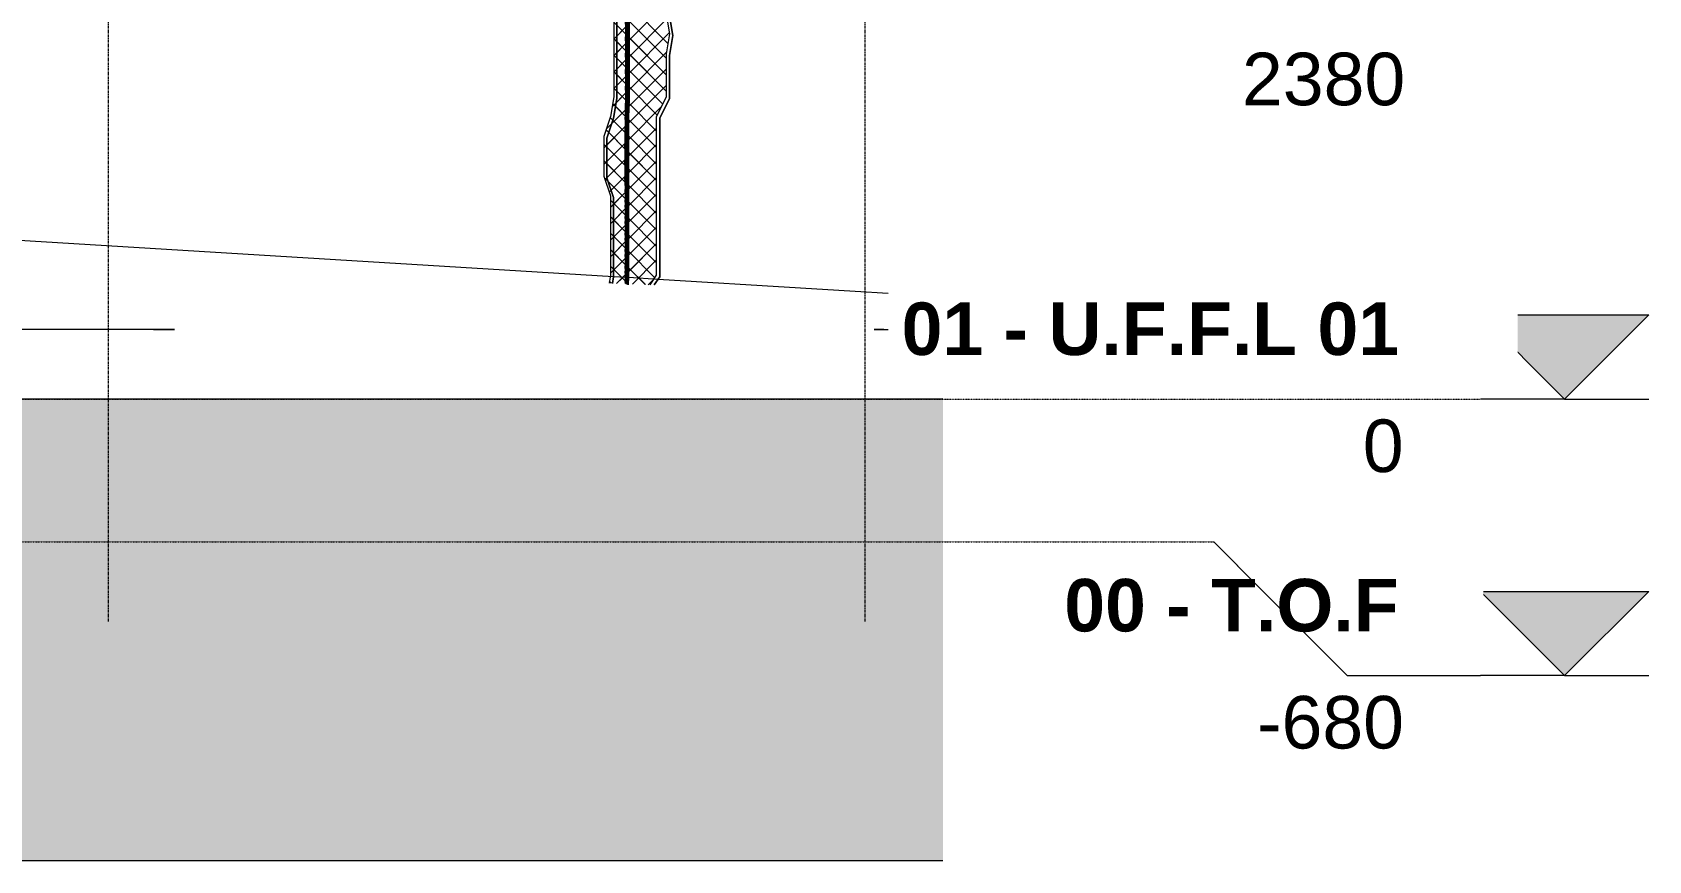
# Model space of a CAD drawing. Header units: millimetres. Extents: x -12186 to 152825, y -4386 to 9463.
# Drawn here: x 65607 to 73299, y -2196 to 1744 of the extents above; entities that cross this region are included whole.
import ezdxf

# ---------------------------------------------------------------- set-up
doc = ezdxf.new("R2010")
doc.units = ezdxf.units.MM
doc.linetypes.add('1000 Dashed', pattern=[2, 1, -1])
doc.linetypes.add('Grid Line', pattern=[22.225, 12.7, -3.175, 3.175, -3.175])
for name, color, linetype, lineweight in [('A-DETL', 90, 'Continuous', 5), ('A-DETL-GENF', 92, 'Continuous', 5), ('A-DETL-THIN', 151, 'Continuous', 5), ('A-FLOR-LEVL', 51, 'Continuous', 5), ('C-TOPO', 7, 'Continuous', 5), ('G-IMPT', 8, 'Continuous', 5), ('L-PLNT', 71, 'Continuous', 5), ('S-GRID', 1, 'Continuous', 5)]:
    doc.layers.add(name, color=color, linetype=linetype, lineweight=lineweight)
doc.styles.add('Arial', font='arial.ttf', dxfattribs={"height": 250})
doc.styles.add('Arial_B', font='arialbd.ttf', dxfattribs={"height": 250})

# ---------------------------------------------------------------- blocks, each defined once
blk = doc.blocks.new('SVA_Shades of Green Tree - Australian_Tree_based_on_Leopard_Tree_2901-V313-Section B-B')
at = {"layer": 'G-IMPT'}
for p, q in [((20937.6, 1910.3), (20937.6, 1438.5)), ((20950.5, 1691), (20939.7, 1877.4)), ((20939.7, 1707.6), (20949.2, 1872.3)), ((20952.7, 1691), (20941.9, 1876.3)), ((20941.9, 1707.6), (20951.4, 1872)), ((21138.6, 1690.2), (20951.3, 1877.8)), ((21138.5, 1690.2), (20951.3, 1877.7)), ((20953, 1707.2), (21117.1, 1871.5)), ((20953, 1707.3), (21116.9, 1871.5)), ((20940.4, 1731.8), (20879.3, 1793.1)), ((20879.3, 1711.8), (20940.4, 1773)), ((20940.3, 1731.8), (20894, 1778.2)), ((20894, 1726.6), (20940.3, 1773)), ((20939.7, 1720.5), (20935.4, 1793.9)), ((20935.4, 1712.6), (20939.7, 1786)), ((20941.9, 1720.5), (20937.6, 1793.9)), ((20937.6, 1712.6), (20941.9, 1786)), ((20939.7, 1629.1), (20950.2, 1810.9)), ((20950, 1620.6), (20939.7, 1798.9)), ((20941.9, 1629.1), (20952.4, 1810.9)), ((20952.2, 1620.6), (20941.9, 1798.9)), ((20952.3, 1628), (21134.1, 1810.1)), ((20952.3, 1628.2), (21133.9, 1810.1)), ((21130.6, 1619.8), (20952.6, 1798.1)), ((21130.5, 1619.8), (20952.6, 1797.9)), ((20879.2, 1711.8), (20894, 1726.6)), ((20894, 1699.7), (20879.2, 1714.6)), ((20940.4, 1653.4), (20879.3, 1714.6)), ((20879.3, 1633.3), (20940.4, 1694.6)), ((20940.3, 1653.4), (20894, 1699.7)), ((20894, 1648.2), (20940.3, 1694.6)), ((20939.7, 1642.1), (20935.4, 1715.5)), ((20935.4, 1634.2), (20939.7, 1707.6)), ((20941.9, 1642.1), (20937.6, 1715.5)), ((20937.6, 1634.2), (20941.9, 1707.6)), ((20939.7, 1550.7), (20950.8, 1743.7)), ((20950, 1542.2), (20939.7, 1720.5)), ((20952.4, 1719.7), (20940.3, 1731.8)), ((20940.3, 1694.6), (20952.3, 1706.5)), ((20952.4, 1719.8), (20940.4, 1731.8)), ((20940.4, 1694.6), (20952.3, 1706.4)), ((20941.9, 1550.7), (20953.1, 1743.7)), ((20952.2, 1542.2), (20941.9, 1720.5)), ((20952.3, 1549.6), (21145.2, 1742.9)), ((20952.3, 1549.7), (21145.1, 1742.9)), ((21130.6, 1541.3), (20953.1, 1719.1)), ((21130.5, 1541.3), (20953.1, 1719)), ((20879.2, 1633.3), (20894, 1648.2)), ((20894, 1621.3), (20879.2, 1636.2)), ((20940.4, 1574.9), (20879.3, 1636.2)), ((20879.3, 1554.9), (20940.4, 1616.1)), ((20940.3, 1574.9), (20894, 1621.3)), ((20894, 1569.8), (20940.3, 1616.1)), ((20939.7, 1563.7), (20935.4, 1637)), ((20935.4, 1555.7), (20939.7, 1629.1)), ((20941.9, 1563.7), (20937.6, 1637)), ((20937.6, 1555.7), (20941.9, 1629.1)), ((20939.7, 1472.3), (20950.1, 1652.1)), ((20950, 1463.7), (20939.7, 1642.1)), ((20951.2, 1642.5), (20940.3, 1653.4)), ((20940.3, 1616.1), (20951, 1626.8)), ((20951.2, 1642.6), (20940.4, 1653.4)), ((20940.4, 1616.1), (20951, 1626.7)), ((20941.9, 1472.3), (20952.3, 1652.1)), ((20952.2, 1463.7), (20941.9, 1642.1)), ((20952.3, 1471.2), (21132.1, 1651.3)), ((20952.3, 1471.3), (21132, 1651.3)), ((21130.6, 1462.9), (20952.4, 1641.4)), ((21130.5, 1462.9), (20952.4, 1641.3)), ((20879.2, 1554.9), (20894, 1569.8)), ((20894, 1542.9), (20879.2, 1557.8)), ((20940.4, 1496.5), (20879.3, 1557.8)), ((20940.3, 1496.5), (20894, 1542.9)), ((20939.7, 1485.2), (20935.4, 1558.6)), ((20935.4, 1477.3), (20939.7, 1550.7)), ((20941.9, 1485.2), (20937.6, 1558.6)), ((20937.6, 1477.3), (20941.9, 1550.7)), ((20939.7, 1393.8), (20950, 1572.2)), ((20949, 1403), (20939.7, 1563.7)), ((20951.6, 1563.7), (20940.3, 1574.9)), ((20940.3, 1537.7), (20951.6, 1549)), ((20951.6, 1563.8), (20940.4, 1574.9)), ((20940.4, 1537.7), (20951.6, 1548.9)), ((20941.9, 1393.8), (20952.2, 1572.2)), ((20951.2, 1403), (20941.9, 1563.7)), ((20951.2, 1391.6), (21130.6, 1571.3)), ((20951.2, 1391.7), (21130.5, 1571.3)), ((21112.9, 1402.2), (20952.3, 1563)), ((21112.8, 1402.2), (20952.3, 1562.9)), ((20879.2, 1476.5), (20894, 1491.3)), ((20894, 1464.5), (20879.2, 1479.3)), ((20879.3, 1476.5), (20940.4, 1537.7)), ((20940.4, 1418.1), (20879.3, 1479.3)), ((20894, 1491.3), (20940.3, 1537.7)), ((20940.3, 1418.1), (20894, 1464.5)), ((20935, 1391), (20939.7, 1472.3)), ((20939.7, 1406.8), (20935.4, 1480.2)), ((20940.5, 1431.1), (20937.6, 1480.2)), ((20939.5, 1431.1), (20941.9, 1472.3)), ((20939.7, 1315.4), (20950, 1493.8)), ((20947.5, 1350.8), (20939.7, 1485.2)), ((20951.6, 1485.2), (20940.3, 1496.5)), ((20940.3, 1459.3), (20951.6, 1470.6)), ((20940.4, 1459.3), (20951.6, 1470.4)), ((20951.6, 1485.4), (20941.6, 1495.4)), ((20941.9, 1315.4), (20952.2, 1493.8)), ((20949.7, 1350.8), (20941.9, 1485.2)), ((20949.6, 1311.6), (21130.6, 1492.9)), ((20949.6, 1311.7), (21130.5, 1492.9)), ((21086.8, 1349.9), (20952.3, 1484.6)), ((21086.7, 1349.9), (20952.3, 1484.5)), ((20871.3, 1390.1), (20890.6, 1409.4)), ((20871.4, 1390.1), (20940.4, 1459.3)), ((20887.7, 1392.4), (20873.9, 1406.2)), ((20940.4, 1339.7), (20874.1, 1406.2)), ((20940.3, 1339.7), (20887.7, 1392.4)), ((20890.6, 1409.4), (20940.3, 1459.3)), ((20933.4, 1285), (20939.7, 1393.8)), ((20939.7, 1328.4), (20935.1, 1407)), ((20937.5, 1430.3), (20936.7, 1344.1)), ((20937.2, 1391), (20939.4, 1430.3)), ((20941.4, 1336.7), (20937.3, 1407)), ((20937.6, 1438.5), (20937.6, 1431.1)), ((20938.6, 1336.7), (20941.8, 1392.8)), ((20947.3, 1275.7), (20939.7, 1406.8)), ((20939.7, 1237), (20948.6, 1392.1)), ((20950.9, 1407.5), (20940.3, 1418.1)), ((20940.3, 1380.9), (20950.4, 1391)), ((20950.9, 1407.6), (20940.4, 1418.1)), ((20940.4, 1380.9), (20950.4, 1390.9)), ((20941.9, 1406.8), (20940.5, 1430.3)), ((20949.5, 1275.7), (20941.9, 1406.8)), ((20941.9, 1237), (20950.9, 1392.1)), ((20949.6, 1233.2), (21107.5, 1391.3)), ((20949.6, 1233.3), (21107.3, 1391.3)), ((21083.5, 1274.8), (20951.6, 1406.9)), ((21083.4, 1274.8), (20951.6, 1406.8)), ((20843.8, 1284.2), (20869.7, 1310.2)), ((20843.9, 1284.2), (20940.4, 1380.9)), ((20875.2, 1326.5), (20862.2, 1339.5)), ((20940.4, 1261.2), (20862.3, 1339.5)), ((20869.7, 1310.2), (20940.3, 1380.9)), ((20940.3, 1261.2), (20875.2, 1326.5)), ((20932.7, 1194.8), (20939.7, 1315.4)), ((20939.7, 1249.9), (20934.4, 1340.3)), ((20936.6, 1335.9), (20934.9, 1249.8)), ((20935.6, 1285), (20938.5, 1335.9)), ((20936.7, 1344.1), (20936.6, 1336.7)), ((20936.9, 1336.7), (20936.6, 1340.3)), ((20941.9, 1249.9), (20936.9, 1335.9)), ((20947.3, 1197.2), (20939.7, 1328.4)), ((20939.7, 1277.3), (20941.9, 1315.4)), ((20943.2, 1336.7), (20940.3, 1339.7)), ((20940.3, 1302.4), (20947.5, 1309.6)), ((20948.1, 1332), (20940.4, 1339.7)), ((20940.4, 1302.4), (20947.4, 1309.4)), ((20941.9, 1328.4), (20941.4, 1335.9)), ((20949.5, 1197.2), (20941.9, 1328.4)), ((20948.1, 1331.9), (20944.1, 1335.9)), ((21083.5, 1196.4), (20949.6, 1330.5)), ((21083.4, 1196.4), (20949.6, 1330.4)), ((20832.2, 1194), (20940.4, 1302.4)), ((20855.6, 1267.7), (20842.6, 1280.7)), ((20940.4, 1182.8), (20842.7, 1280.7)), ((20846.9, 1208.9), (20940.3, 1302.4)), ((20940.3, 1182.8), (20855.6, 1267.7)), ((20932.7, 1116.4), (20939.7, 1237)), ((20939.7, 1171.5), (20933.3, 1281.5)), ((20934.9, 1194.8), (20939.6, 1276.4)), ((20934.9, 1249.8), (20934.9, 1061.1)), ((20934.9, 1116.4), (20941.9, 1237)), ((20941.9, 1171.5), (20935.5, 1281.5)), ((20939.7, 1158.6), (20947.3, 1289.7)), ((20947.3, 1118.8), (20939.7, 1249.9)), ((20948.9, 1252.7), (20940.3, 1261.2)), ((20940.3, 1224), (20948.9, 1232.6)), ((20948.9, 1252.8), (20940.4, 1261.2)), ((20940.4, 1224), (20948.9, 1232.4)), ((20941.9, 1158.6), (20949.5, 1289.7)), ((20949.5, 1118.8), (20941.9, 1249.9)), ((20949.6, 1154.7), (21083.5, 1288.9)), ((20949.6, 1154.9), (21083.4, 1288.9)), ((21083.5, 1118), (20949.6, 1252.1)), ((21083.4, 1118), (20949.6, 1251.9)), ((20846.9, 1197.9), (20832.1, 1212.8)), ((20832.1, 1194), (20846.9, 1208.9)), ((20832.2, 1115.6), (20940.4, 1224)), ((20940.4, 1104.4), (20832.2, 1212.8)), ((20846.9, 1130.4), (20940.3, 1224)), ((20940.3, 1104.4), (20846.9, 1197.9)), ((20939.7, 1093.1), (20932.7, 1213.7)), ((20933, 1043.7), (20939.7, 1158.6)), ((20941.9, 1093.1), (20934.9, 1213.7)), ((20935.2, 1043.7), (20941.9, 1158.6)), ((20939.7, 1080.1), (20947.3, 1211.3)), ((20947.3, 1040.4), (20939.7, 1171.5)), ((20940.3, 1145.6), (20948.9, 1154.1)), ((20940.4, 1145.6), (20948.9, 1154)), ((20948.9, 1174.4), (20940.9, 1182.3)), ((20948.9, 1174.3), (20940.9, 1182.2)), ((20941.9, 1080.1), (20949.5, 1211.3)), ((20949.5, 1040.4), (20941.9, 1171.5)), ((20949.6, 1076.3), (21083.5, 1210.4)), ((20949.6, 1076.4), (21083.4, 1210.4)), ((21083.5, 1039.5), (20949.6, 1173.6)), ((21083.4, 1039.5), (20949.6, 1173.5)), ((20846.9, 1119.5), (20832.1, 1134.4)), ((20832.1, 1115.6), (20846.9, 1130.4)), ((20940.4, 1025.9), (20832.2, 1134.4)), ((20837.9, 1042.9), (20940.4, 1145.6)), ((20940.3, 1025.9), (20846.9, 1119.5)), ((20847.1, 1052.2), (20940.3, 1145.6)), ((20939.7, 1014.7), (20932.7, 1135.2)), ((20934.2, 984.9), (20939.7, 1080.1)), ((20941.9, 1014.7), (20934.9, 1135.2)), ((20936.4, 984.9), (20941.9, 1080.1)), ((20939.7, 1001.7), (20947.3, 1132.8)), ((20947.3, 961.9), (20939.7, 1093.1)), ((20948.9, 1096), (20941, 1103.8)), ((20948.9, 1095.8), (20941, 1103.7)), ((20941.9, 1001.7), (20949.5, 1132.8)), ((20949.5, 961.9), (20941.9, 1093.1)), ((20949.6, 997.9), (21083.5, 1132)), ((20949.6, 998), (21083.4, 1132)), ((21083.5, 961.1), (20949.6, 1095.2)), ((21083.4, 961.1), (20949.6, 1095.1)), ((20852.8, 1035.2), (20834.2, 1053.8)), ((20940.4, 947.5), (20834.3, 1053.8)), ((20837.8, 1042.9), (20847.1, 1052.2)), ((20940.3, 947.5), (20852.8, 1035.2)), ((20857.5, 984.1), (20940.4, 1067.1)), ((20866.7, 993.4), (20940.3, 1067.1)), ((20939.7, 936.2), (20932.8, 1054.7)), ((20934.5, 912.6), (20939.7, 1001.7)), ((20934.9, 1061.1), (20936.7, 966.7)), ((20941.9, 936.2), (20935, 1054.7)), ((20936.7, 912.6), (20941.9, 1001.7)), ((20939.7, 923.3), (20947.3, 1054.4)), ((20947.3, 883.5), (20939.7, 1014.7)), ((20940.3, 1067.1), (20948.9, 1075.7)), ((20948.9, 1017.4), (20940.3, 1025.9)), ((20940.4, 1067.1), (20948.9, 1075.6)), ((20948.9, 1017.5), (20940.4, 1025.9)), ((20941.9, 923.3), (20949.5, 1054.4)), ((20949.5, 883.5), (20941.9, 1014.7)), ((20949.6, 919.5), (21083.5, 1053.6)), ((20949.6, 919.6), (21083.4, 1053.6)), ((21083.5, 882.7), (20949.6, 1016.8)), ((21083.4, 882.7), (20949.6, 1016.7)), ((20857.4, 984.1), (20866.7, 993.4)), ((20878.3, 931.2), (20863.5, 946.1)), ((20863.5, 911.7), (20878.3, 926.6)), ((20863.6, 911.7), (20940.4, 988.7)), ((20940.4, 869.1), (20863.6, 946.1)), ((20878.3, 926.6), (20940.3, 988.7)), ((20940.3, 869.1), (20878.3, 931.2)), ((20939.7, 857.8), (20934.5, 946.9)), ((20934.5, 834.2), (20939.7, 923.3)), ((20936.7, 966.7), (20936.7, 589.3)), ((20941.9, 857.8), (20936.7, 946.9)), ((20936.7, 834.2), (20941.9, 923.3)), ((20939.7, 844.8), (20947.3, 976)), ((20947.3, 805.1), (20939.7, 936.2)), ((20940.3, 988.7), (20948.9, 997.3)), ((20948.9, 939), (20940.3, 947.5)), ((20940.4, 988.7), (20948.9, 997.1)), ((20948.9, 939.1), (20940.4, 947.5)), ((20941.9, 844.8), (20949.5, 976)), ((20949.5, 805.1), (20941.9, 936.2)), ((20949.6, 841), (21083.5, 975.1)), ((20949.6, 841.2), (21083.4, 975.1)), ((21083.5, 804.2), (20949.6, 938.4)), ((21083.4, 804.2), (20949.6, 938.2)), ((20878.3, 852.8), (20863.5, 867.6)), ((20863.5, 833.3), (20878.3, 848.2)), ((20863.6, 833.3), (20940.4, 910.3)), ((20940.4, 790.7), (20863.6, 867.6)), ((20878.3, 848.2), (20940.3, 910.3)), ((20940.3, 790.7), (20878.3, 852.8)), ((20939.7, 779.4), (20934.5, 868.5)), ((20941.9, 779.4), (20936.7, 868.5)), ((20939.7, 766.4), (20947.3, 897.6)), ((20947.3, 726.7), (20939.7, 857.8)), ((20940.3, 910.3), (20948.9, 918.8)), ((20948.9, 860.5), (20940.3, 869.1)), ((20940.4, 910.3), (20948.9, 918.7)), ((20948.9, 860.7), (20940.4, 869.1)), ((20941.9, 766.4), (20949.5, 897.6)), ((20949.5, 726.7), (20941.9, 857.8)), ((20949.6, 762.6), (21083.5, 896.7)), ((20949.6, 762.7), (21083.4, 896.7)), ((21083.5, 725.8), (20949.6, 859.9)), ((21083.4, 725.8), (20949.6, 859.8)), ((20878.3, 774.3), (20863.5, 789.2)), ((20863.5, 754.9), (20878.3, 769.8)), ((20863.6, 754.9), (20940.4, 831.9)), ((20940.4, 712.2), (20863.6, 789.2)), ((20878.3, 769.8), (20940.3, 831.9)), ((20940.3, 712.2), (20878.3, 774.3)), ((20934.5, 755.7), (20939.7, 844.8)), ((20939.7, 700.9), (20934.5, 790.1)), ((20936.7, 755.7), (20941.9, 844.8)), ((20941.9, 700.9), (20936.7, 790.1)), ((20939.7, 688), (20947.3, 819.1)), ((20947.3, 648.2), (20939.7, 779.4)), ((20948.9, 782.1), (20940.3, 790.7)), ((20940.4, 831.9), (20948.9, 840.3)), ((20940.4, 831.9), (20947.7, 839.3)), ((20948.9, 782.2), (20940.4, 790.7)), ((20941.9, 688), (20949.5, 819.1)), ((20949.5, 648.2), (20941.9, 779.4)), ((20949.6, 684.2), (21083.5, 818.3)), ((20949.6, 684.3), (21083.4, 818.3)), ((21083.5, 647.4), (20949.6, 781.5)), ((21083.4, 647.4), (20949.6, 781.4)), ((20878.3, 695.9), (20863.5, 710.8)), ((20863.6, 676.5), (20940.4, 753.4)), ((20940.4, 633.8), (20863.6, 710.8)), ((20878.3, 691.3), (20940.3, 753.4)), ((20940.3, 633.8), (20878.3, 695.9)), ((20934.5, 677.3), (20939.7, 766.4)), ((20939.7, 622.5), (20934.5, 711.6)), ((20936.7, 677.3), (20941.9, 766.4)), ((20941.9, 622.5), (20936.7, 711.6)), ((20939.7, 609.6), (20947.3, 740.7)), ((20946.8, 577.6), (20939.7, 700.9)), ((20940.3, 753.4), (20948.9, 762)), ((20948.9, 703.7), (20940.3, 712.2)), ((20940.4, 753.4), (20948.9, 761.9)), ((20948.9, 703.8), (20940.4, 712.2)), ((20941.9, 609.6), (20949.5, 740.7)), ((20948.8, 581.9), (20941.9, 700.9)), ((20949.6, 605.7), (21083.5, 739.9)), ((20949.6, 605.9), (21083.4, 739.9)), ((21075.7, 576.7), (20949.6, 703.1)), ((21075.6, 576.7), (20949.6, 702.9)), ((20863.5, 676.5), (20878.3, 691.3)), ((20878.3, 617.5), (20863.5, 632.4)), ((20863.6, 598), (20940.4, 675)), ((20940.4, 555.4), (20863.6, 632.4)), ((20878.3, 612.9), (20940.3, 675)), ((20940.3, 555.4), (20878.3, 617.5)), ((20934.5, 598.9), (20939.7, 688)), ((20939.4, 547.9), (20934.5, 633.2)), ((20936.7, 598.9), (20941.9, 688)), ((20939.7, 581.9), (20936.7, 633.2)), ((20944.2, 544.9), (20939.7, 622.5)), ((20940.3, 675), (20948.9, 683.6)), ((20948.9, 625.3), (20940.3, 633.8)), ((20940.4, 675), (20948.9, 683.4)), ((20948.9, 625.4), (20940.4, 633.8)), ((20940.6, 547.1), (20947.3, 662.3)), ((20946.4, 544.8), (20941.9, 622.5)), ((20942.8, 547), (20949.5, 662.3)), ((21030, 544.1), (20949.6, 624.6)), ((21029.7, 544.2), (20949.6, 624.5)), ((20968.7, 546.6), (21083.4, 661.4)), ((20968.8, 546.5), (21083.5, 661.4)), ((20866.8, 550.6), (20858.5, 558.9)), ((20867, 550.5), (20858.7, 558.9)), ((20863.5, 598), (20878.3, 612.9)), ((20893.4, 549.5), (20940.4, 596.6)), ((20893.4, 549.6), (20907.4, 563.6)), ((20907.9, 564.1), (20940.3, 596.6)), ((20934.7, 550.8), (20934.2, 559.7)), ((20936.2, 549.9), (20939.7, 609.6)), ((20936.6, 581), (20936.3, 551.1)), ((20937, 550.7), (20936.4, 559.7)), ((20936.7, 589.3), (20936.6, 581.9)), ((20938.4, 549.8), (20940.2, 581)), ((20941.7, 547.8), (20939.7, 581)), ((20940.3, 581.9), (20941.9, 609.6)), ((20940.3, 596.6), (20948.1, 604.4)), ((20947.5, 548.1), (20940.3, 555.4)), ((20940.4, 596.6), (20948.1, 604.2)), ((20947.6, 548.3), (20940.4, 555.4)), ((20945, 544.4), (20946.6, 573)), ((20947.2, 544.3), (20948.8, 573)), ((20949, 577.6), (20948.8, 581.1)), ((21044.1, 543.6), (21072.6, 572.1)), ((21044.1, 543.7), (21072.5, 572.1))]:
    blk.add_line(p, q, dxfattribs=at)
at = {"layer": 'G-IMPT', "flags": 128}
for points in [[(20266.7, 2444.1), (20361, 2444.1), (20455.2, 2428.4), (20549.5, 2412.7), (20643.7, 2381.2), (20737.9, 2286.9), (20816.5, 2192.5), (20832.2, 2098.2), (20847.9, 2003.8), (20879.3, 1909.4), (20879.3, 1437.7), (20863.6, 1343.3), (20832.2, 1248.9), (20832.2, 1060.2), (20863.6, 965.9), (20863.6, 588.4), (20857.3, 550.9)], [(20899.9, 2445), (20905.3, 2445), (20910.8, 2429.3), (20916.3, 2413.5), (20921.7, 2382.1), (20927.2, 2287.7), (20931.8, 2193.4), (20932.7, 2099), (20933.6, 2004.6), (20935.4, 1910.3), (20935.4, 1438.5), (20934.5, 1344.1), (20932.7, 1249.8), (20932.7, 1061.1), (20934.5, 966.7), (20934.5, 589.3), (20934.1, 551.2)], [(20647.2, 2377.6), (20737.8, 2286.9), (20816.3, 2192.5), (20832.1, 2098.2), (20847.8, 2003.8), (20879.2, 1909.4), (20879.2, 1437.7), (20863.5, 1343.3), (20832.1, 1248.9), (20832.1, 1060.2), (20863.5, 965.9), (20863.5, 588.4), (20857.2, 551)], [(20945.5, 544), (20947.3, 589.3), (20947.3, 1344.1), (20950, 1438.5), (20950, 1642.9), (20950.9, 1737.3), (20950, 1831.7), (20948.2, 1926), (20948.2, 2020.4), (20950.9, 2114.7), (20956.4, 2193.4)], [(21053.4, 543.2), (21083.5, 588.4), (21083.5, 1343.3), (21130.6, 1437.7), (21130.6, 1642.1), (21146.3, 1736.5), (21130.6, 1830.8), (21099.2, 1925.2), (21099.2, 2019.5), (21146.3, 2113.9), (21240.6, 2192.5)], [(21083.4, 1343.3), (21130.5, 1437.7), (21130.5, 1642.1), (21146.2, 1736.5), (21130.5, 1830.8), (21099.1, 1925.2), (21099.1, 2019.5), (21146.2, 2113.9), (21240.4, 2192.5)], [(20947.7, 543.9), (20949.5, 589.3), (20949.5, 1344.1), (20952.2, 1438.5), (20952.2, 1642.9), (20953.1, 1737.3), (20952.3, 1824.3)], [(21053.3, 543.3), (21083.4, 588.4), (21083.4, 1342.8)]]:
    blk.add_lwpolyline(points, dxfattribs=at)
at = {"layer": 'L-PLNT'}
for p, q in [((20894, 1902.1), (20894, 1430.3)), ((20894, 1430.3), (20894, 1902.1)), ((20937, 1902.9), (20937, 1431.1)), ((20937.7, 1431.1), (20937.7, 1888.4)), ((20952.5, 1729.9), (20951.6, 1824.3)), ((20952.3, 1824.3), (20953.2, 1729.9)), ((21161, 1729.1), (21145.3, 1823.4)), ((21145.3, 1823.4), (21161, 1729.1)), ((20951.6, 1635.5), (20952.5, 1729.9)), ((20953.2, 1729.9), (20952.3, 1635.5)), ((20952.5, 1729.9), (20953.2, 1729.9)), ((21145.3, 1634.7), (21161, 1729.1)), ((21161, 1729.1), (21145.3, 1634.7)), ((21161, 1729.1), (21161, 1729.1)), ((20951.6, 1431.1), (20951.6, 1635.5)), ((20951.6, 1635.5), (20952.3, 1635.5)), ((20952.3, 1635.5), (20952.3, 1431.1)), ((21145.3, 1430.3), (21145.3, 1634.7)), ((21145.3, 1634.7), (21145.3, 1430.3)), ((21145.3, 1634.7), (21145.3, 1634.7)), ((20894, 1430.3), (20878.3, 1335.9)), ((20878.3, 1335.9), (20894, 1430.3)), ((20894, 1430.3), (20894, 1430.3)), ((20937, 1430.3), (20936.1, 1336.7)), ((20936.8, 1336.7), (20937.7, 1430.3)), ((20937, 1431.1), (20937.7, 1431.1)), ((20948.9, 1336.7), (20951.6, 1431.1)), ((20952.3, 1431.1), (20949.6, 1336.7)), ((20951.6, 1431.1), (20952.3, 1431.1)), ((21098.2, 1335.9), (21145.3, 1430.3)), ((21145.3, 1430.3), (21098.2, 1335.9)), ((21145.3, 1430.3), (21145.3, 1430.3)), ((20878.3, 1335.9), (20846.9, 1241.5)), ((20846.9, 1241.5), (20878.3, 1335.9)), ((20878.3, 1335.9), (20878.3, 1335.9)), ((20936.1, 1335.9), (20934.3, 1242.4)), ((20935, 1242.4), (20936.8, 1335.9)), ((20936.1, 1336.7), (20936.8, 1336.7)), ((20948.9, 581.9), (20948.9, 1336.7)), ((20948.9, 1336.7), (20949.6, 1336.7)), ((20949.6, 1336.7), (20949.6, 581.9)), ((21098.2, 581), (21098.2, 1335.9)), ((21098.2, 1335.9), (21098.2, 581)), ((21098.2, 1335.9), (21098.2, 1335.9)), ((20846.9, 1241.5), (20846.9, 1052.8)), ((20846.9, 1052.8), (20846.9, 1241.5)), ((20846.9, 1241.5), (20846.9, 1241.5)), ((20934.3, 1242.4), (20934.3, 1054.5)), ((20934.3, 1242.4), (20935, 1242.4)), ((20935, 1053.7), (20935, 1242.4)), ((20846.9, 1052.8), (20878.3, 958.5)), ((20878.3, 958.5), (20846.9, 1052.8)), ((20846.9, 1052.8), (20846.9, 1052.8)), ((20934.3, 1053.7), (20936.1, 959.3)), ((20934.3, 1053.7), (20935, 1053.7)), ((20936.8, 959.3), (20935, 1053.7)), ((20878.3, 958.5), (20878.3, 581)), ((20878.3, 581), (20878.3, 958.5)), ((20878.3, 958.5), (20878.3, 958.5)), ((20936.1, 959.3), (20936.1, 581.9)), ((20936.1, 959.3), (20936.8, 959.3)), ((20936.8, 581.9), (20936.8, 959.3)), ((20878.3, 581), (20873.2, 550.3)), ((20873.2, 550.3), (20878.3, 581)), ((20878.3, 581), (20878.3, 581)), ((20936.1, 581), (20935.8, 550.6)), ((20936.1, 581.9), (20936.8, 581.9)), ((20936.5, 550.6), (20936.8, 581)), ((20947.4, 543.3), (20948.9, 581.9)), ((20949.6, 581.9), (20948.1, 543.3)), ((20948.9, 581.9), (20949.6, 581.9)), ((21098.2, 581), (21072.5, 542.5)), ((21072.6, 542.5), (21098.2, 581)), ((21098.2, 581), (21098.2, 581))]:
    blk.add_line(p, q, dxfattribs=at)
blk = doc.blocks.new('Level - Triangle-14417-Section B-B')
at = {"layer": 'A-FLOR-LEVL'}
blk.add_hatch(color=256, dxfattribs=at).paths.add_polyline_path([(25404.9, 0), (25004.9, 400), (25804.9, 400)])
for p, q in [((25004.9, 400), (25404.9, 0)), ((25004.9, 400), (25804.9, 400)), ((25804.9, 400), (25404.9, 0)), ((25404.9, 0), (25004.9, 0)), ((25404.9, 0), (25804.9, 0))]:
    blk.add_line(p, q, dxfattribs=at)

msp = doc.modelspace()

# ---------------------------------------------------------------- hatches: boundary and pattern name
at = {"layer": 'A-DETL-GENF'}
h = msp.add_hatch(dxfattribs=at)
h.set_pattern_fill('FP_96', color=135, style=0, pattern_type=2)
h.set_pattern_definition([(45, (47838.48, 3201.53), (0, 424.264), [300, -300]), (45, (47767.98, 3272.03), (0, 424.264), [300, -300]), (45, (47696.98, 3343.03), (0, 424.264), [300, -300]), (135, (48121.48, 3413.53), (-424.264, 3e-14), [300, -300]), (135, (48191.98, 3484.03), (-424.264, 3e-14), [300, -300]), (135, (48262.98, 3555.03), (-424.264, 3e-14), [300, -300])])
h.paths.add_polyline_path([(54715.8, -2196.1), (69940.2, -2196.1), (69940.2, 0), (55296.9, 0), (55296.9, -680), (55519.9, -680), (55519.9, -980), (54819.9, -980), (54819.9, -680), (55042.9, -680), (55042.9, -285), (48932.9, -285), (48932.9, -680), (49155.9, -680), (49155.9, -980), (48455.9, -980), (48455.9, -680), (48678.9, -680), (48678.9, -285), (46724.9, -285), (46724.9, -680), (46947.9, -680), (46947.9, -980), (46247.9, -980), (46247.9, -680), (46470.9, -680), (46470.9, -54), (46368, -81.6), (44301.8, -52.1), (43824.7, -39), (42874.6, 77.7), (42874.6, -2196.1), (53024.2, -2196.1)])

# ---------------------------------------------------------------- linework, layer by layer
at = {"layer": 'A-DETL'}
msp.add_line((42874.6, -2196.1), (69940.2, -2196.1), dxfattribs=at)
at = {"layer": 'A-DETL-THIN'}
msp.add_line((69940.2, 0), (55296.9, 0), dxfattribs=at)
at = {"layer": 'A-FLOR-LEVL', "linetype": '1000 Dashed'}
msp.add_line((40316.8, -680), (71229.1, -680), dxfattribs=at)
at = {"layer": 'C-TOPO'}
for p, q in [((64323.7, 831), (68372.5, 583.3)), ((68372.5, 583.3), (68430.5, 579.8)), ((68430.5, 579.8), (68442.9, 579)), ((68443.7, 579), (68585.2, 570.3)), ((68585.2, 570.3), (69940.2, 487.4)), ((66283.3, 331), (65020.2, 331)), ((66184, 331), (66283.3, 331)), ((69659.9, 331), (69612.8, 331)), ((69612.8, 331), (69940.2, 331)), ((69931.3, 0), (69940.2, 0.3)), ((69940.2, 0.3), (69931.3, 0))]:
    msp.add_line(p, q, dxfattribs=at)
at = {"layer": 'S-GRID', "linetype": 'Grid Line'}
for p, q in [((65969.9, -1058.6), (65969.9, 8085.3)), ((69569.9, -1058.6), (69569.9, 8085.3))]:
    msp.add_line(p, q, dxfattribs=at)

# ---------------------------------------------------------------- block references
at = {"layer": 'A-FLOR-LEVL'}
for p in [(47494.2, 0), (47494.2, -1315)]:
    msp.add_blockref('Level - Triangle-14417-Section B-B', p, dxfattribs=at)
at = {"layer": 'L-PLNT'}
msp.add_blockref('SVA_Shades of Green Tree - Australian_Tree_based_on_Leopard_Tree_2901-V313-Section B-B', (47494.2, 0), dxfattribs=at)

# ---------------------------------------------------------------- texts
at = {"layer": 'A-FLOR-LEVL', "char_height": 250, "attachment_point": 1, "style": 'Arial', "bg_fill": 3, "box_fill_scale": 1.25, "bg_fill_color": 256, "bg_fill_true_color": 13158600, "bg_fill_transparency": 0}
for s, insert, width in [('2380', (71363.6, 1647.5), 929.957), ('0', (71938.6, -97.5), 232.489), ('-680', (71435.6, -1412.5), 841.772)]:
    msp.add_mtext(s, dxfattribs=dict(at, insert=insert, width=width))

# ---------------------------------------------------------------- next in the draw order: linework, layer by layer
at = {"layer": 'A-FLOR-LEVL', "linetype": '1000 Dashed'}
msp.add_line((40316.8, 0), (72499.1, 0), dxfattribs=at)
at = {"layer": 'A-FLOR-LEVL'}
msp.add_line((71864.1, -1315), (72499.1, -1315), dxfattribs=at)

# ---------------------------------------------------------------- next in the draw order: texts
at = {"layer": 'A-FLOR-LEVL', "char_height": 250, "attachment_point": 1, "style": 'Arial_B', "bg_fill": 3, "box_fill_scale": 1.25, "bg_fill_color": 256, "bg_fill_true_color": 13158600, "bg_fill_transparency": 0}
for s, insert, width in [('01 - U.F.F.L 01', (69743.8, 459.2), 2870.041), ('00 - T.O.F', (70517.8, -855.8), 1932.067)]:
    msp.add_mtext(s, dxfattribs=dict(at, insert=insert, width=width))

# ---------------------------------------------------------------- next in the draw order: linework, layer by layer
at = {"layer": 'A-FLOR-LEVL'}
msp.add_line((71229.1, -680), (71864.1, -1315), dxfattribs=at)

doc.saveas('drawing.dxf')
